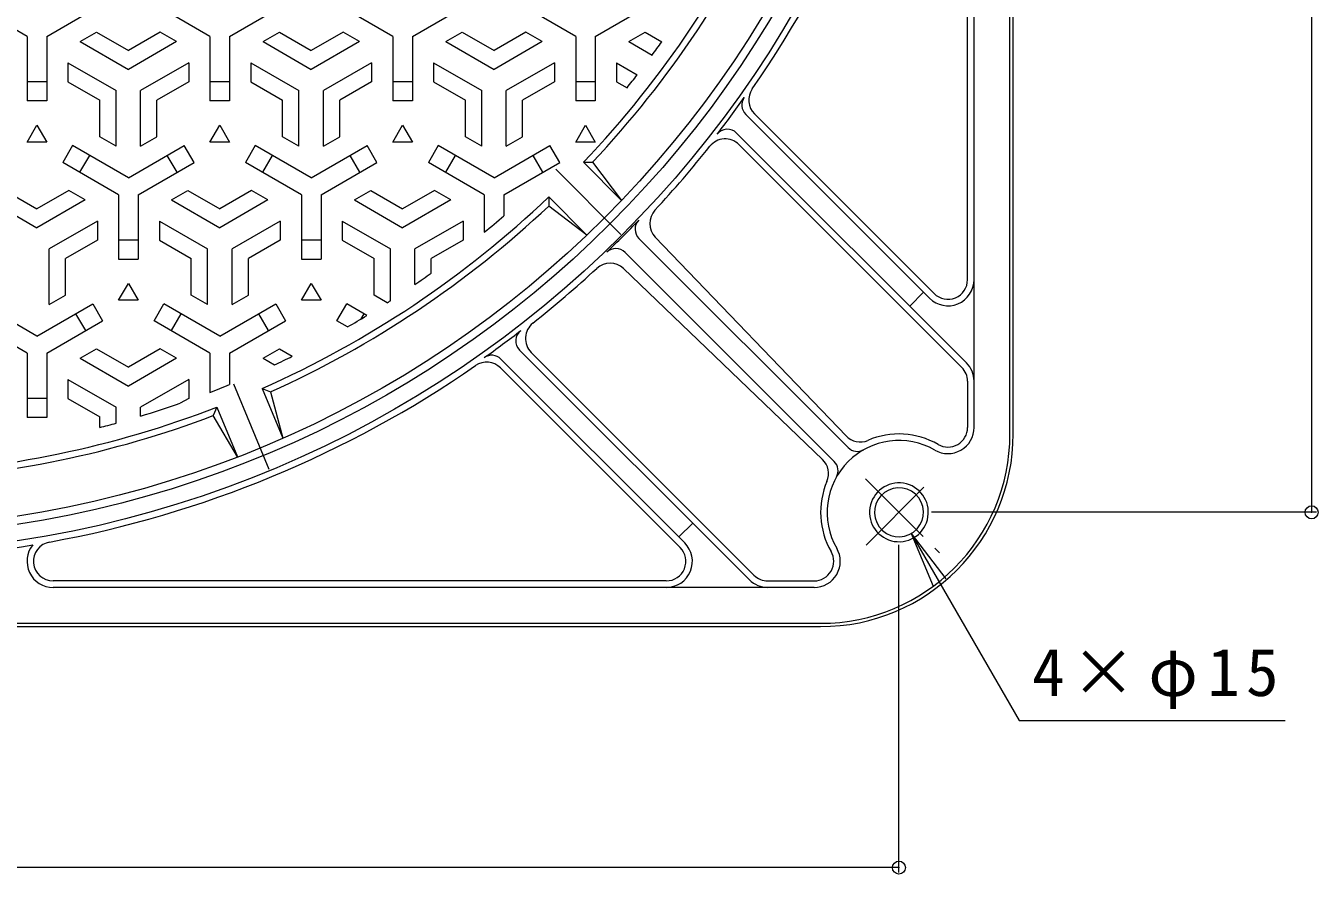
# Model space of a CAD drawing. Units: millimetres, scale not verified. Extents: x -836 to 950, y -677 to 691.
# Drawn here: x -390.2 to 5.5, y -120.4 to 139.4 of the extents above; entities that cross this region are included whole.
import ezdxf

# ---------------------------------------------------------------- set-up
doc = ezdxf.new("R2010")
doc.units = ezdxf.units.MM
doc.header["$LTSCALE"] = 5
doc.header["$PDMODE"] = 32
doc.header["$PDSIZE"] = 4
doc.linetypes.add('CHAIN1', pattern=[8, 5, -1, 1, -1])
doc.linetypes.add('CHAIN2', pattern=[12, 9, -1, 1, -1])
for name, color, linetype, lineweight in [('0-1_躯体', 2, 'Continuous', 9), ('0-2_仕上', 3, 'Continuous', 18), ('0-4_その他', 7, 'Continuous', 9)]:
    doc.layers.add(name, color=color, linetype=linetype, lineweight=lineweight)
doc.styles.add('ＭＳ ゴシック', font='')
doc.styles.get('ＭＳ ゴシック').set_extended_font_data('MS Gothic')

msp = doc.modelspace()

# ---------------------------------------------------------------- linework, layer by layer
at = {"layer": '0-1_躯体'}
for p, q in [((-88.843, 14.396), (-88.843, 606.396)), ((-87.843, 14.396), (-87.843, 606.396)), ((-101.843, 61.663), (-101.843, 249.443)), ((-99.843, 16.377), (-99.843, 249.443)), ((-169.787, 112.293), (-113.5, 56.006)), ((-112.085, 57.42), (-167.077, 112.412)), ((-172.549, 106.57), (-102.186, 36.207)), ((-103.6, 34.793), (-171.838, 103.031)), ((-138.428, 10.223), (-202.478, 74.274)), ((-197.489, 74.729), (-139.039, 13.796)), ((-142.67, 5.981), (-206.72, 70.031)), ((-207.176, 65.042), (-146.243, 6.592)), ((-119.528, 53.549), (-115.285, 57.792)), ((-239.017, 40.102), (-168.654, -30.261)), ((-244.74, 37.34), (-188.453, -18.947)), ((-167.24, -28.847), (-235.477, 39.391)), ((-189.867, -20.361), (-244.859, 34.63)), ((-101.843, 30.55), (-101.843, 16.377)), ((-185.996, -12.919), (-190.238, -17.162)), ((-194.11, -30.604), (-381.89, -30.604)), ((-162.997, -30.604), (-148.824, -30.604)), ((-148.824, -32.604), (-381.89, -32.604)), ((-738.843, -43.604), (-146.843, -43.604)), ((-738.843, -44.604), (-146.843, -44.604))]:
    msp.add_line(p, q, dxfattribs=at)
at = {"layer": '0-1_躯体', "linetype": 'CHAIN1'}
for p, q in [((-133.12, 0.673), (-110.454, -21.993)), ((-132.86, -19.621), (-112.826, 0.413))]:
    msp.add_line(p, q, dxfattribs=at)
at = {"layer": '0-1_躯体'}
for radius in [332.5, 327.5]:
    msp.add_circle((-442.843, 310.396), radius, dxfattribs=at)
for centre, radius, start, end in [((-442.843, 310.396), 334.5, 325.32014, 349.68794), ((-162.835, 116.655), 6, 145.31993, 225.00067), ((-442.843, 310.396), 334, 322.30891, 324.70869), ((-166.959, 115.122), 4, 144.70866, 225), ((-175.377, 103.741), 4, 45, 142.30852), ((-176.08, 98.788), 6, 45.00067, 141.57649), ((-442.843, 310.396), 334.5, 317.16255, 321.57695), ((-442.843, 310.396), 333, 313.8098, 316.1902), ((-199.649, 77.102), 4, 136.19043, 225), ((-193.159, 78.883), 6, 137.1624, 223.80888), ((-209.549, 67.203), 4, 45, 133.80957), ((-442.843, 310.396), 334.5, 308.42305, 312.83745), ((-211.33, 60.712), 6, 46.19112, 132.83754), ((-107.843, 61.663), 8, 225, 0), ((-107.843, 61.663), 6, 225.00067, 0), ((-231.235, 43.634), 6, 128.42351, 224.99933), ((-442.843, 310.396), 334, 305.29131, 307.69109), ((-236.188, 42.93), 4, 127.69148, 225), ((-249.102, 30.388), 6, 44.99933, 124.68007), ((-247.569, 34.512), 4, 45, 125.29134), ((-107.843, 30.55), 8, 0, 45), ((-442.843, 310.396), 334.5, 280.31206, 304.67986), ((-107.843, 30.55), 6, 0, 44.99933), ((-107.843, 16.377), 8, 239.99966, 0), ((-107.843, 16.377), 6, 239.99995, 0), ((-146.843, 14.396), 58, 270, 0), ((-146.843, 14.396), 59, 270, 0), ((-122.843, -9.604), 22, 60, 210), ((-134.709, 17.949), 6, 223.8082, 293.29924), ((-122.843, -9.604), 24, 59.99989, 113.29945), ((-135.599, 13.052), 4, 225, 299.38203), ((-150.396, 2.262), 6, 336.70039, 46.1918), ((-145.498, 3.152), 4, 330.61859, 45), ((-122.843, -9.604), 24, 156.70044, 210.00012), ((-122.843, -9.604), 9, 80.92262, 80.92261), ((-122.843, -9.604), 7.5, 36.29878, 36.29869), ((-442.843, 310.396), 334.5, 260.5863, 279.4137), ((-381.89, -24.604), 8, 141.27473, 270), ((-381.89, -24.604), 6, 100.31183, 270), ((-194.11, -24.604), 8, 270, 45), ((-194.11, -24.604), 6, 270, 44.99933), ((-148.824, -24.604), 8, 270, 30.00034), ((-148.824, -24.604), 6, 270, 30.00005), ((-162.997, -24.604), 8, 225, 270), ((-162.997, -24.604), 6, 225.00067, 270)]:
    msp.add_arc(centre, radius, start, end, dxfattribs=at)
at = {"layer": '0-2_仕上'}
for p, q in [((-389.843, 136.167), (-406.962, 146.051)), ((-383.843, 136.167), (-366.723, 146.051)), ((-333.843, 136.167), (-350.962, 146.051)), ((-327.843, 136.167), (-310.723, 146.051)), ((-277.843, 136.167), (-294.962, 146.051)), ((-271.843, 136.167), (-254.723, 146.051)), ((-221.843, 136.167), (-238.962, 146.051)), ((-215.843, 136.167), (-198.723, 146.051)), ((-389.843, 136.167), (-389.843, 116.399)), ((-383.843, 136.167), (-383.843, 116.399)), ((-373.593, 134.579), (-368.593, 137.466)), ((-373.593, 134.579), (-358.843, 126.063)), ((-368.593, 137.466), (-358.843, 131.837)), ((-349.091, 137.467), (-358.843, 131.837)), ((-344.091, 134.581), (-358.843, 126.063)), ((-344.091, 134.581), (-349.091, 137.467)), ((-333.843, 136.167), (-333.843, 116.399)), ((-327.843, 136.167), (-327.843, 116.399)), ((-317.593, 134.579), (-312.593, 137.466)), ((-317.593, 134.579), (-302.843, 126.063)), ((-312.593, 137.466), (-302.843, 131.837)), ((-293.091, 137.467), (-302.843, 131.837)), ((-288.091, 134.581), (-302.843, 126.063)), ((-288.091, 134.581), (-293.091, 137.467)), ((-277.843, 136.167), (-277.843, 116.399)), ((-271.843, 136.167), (-271.843, 116.399)), ((-261.593, 134.579), (-256.593, 137.466)), ((-261.593, 134.579), (-246.843, 126.063)), ((-256.593, 137.466), (-246.843, 131.837)), ((-237.091, 137.467), (-246.843, 131.837)), ((-232.091, 134.581), (-246.843, 126.063)), ((-232.091, 134.581), (-237.091, 137.467)), ((-221.843, 136.167), (-221.843, 116.399)), ((-215.843, 136.167), (-215.843, 116.399)), ((-205.593, 134.579), (-200.593, 137.466)), ((-205.593, 134.579), (-198.442, 130.451)), ((-200.593, 137.466), (-195.495, 134.523)), ((-377.343, 128.084), (-377.343, 122.311)), ((-377.343, 128.084), (-362.593, 119.568)), ((-340.343, 128.084), (-355.093, 119.568)), ((-340.343, 128.084), (-340.343, 122.311)), ((-321.343, 128.084), (-321.343, 122.311)), ((-321.343, 128.084), (-306.593, 119.568)), ((-284.343, 128.084), (-299.093, 119.568)), ((-284.343, 128.084), (-284.343, 122.311)), ((-265.343, 128.084), (-265.343, 122.311)), ((-265.343, 128.084), (-250.593, 119.568)), ((-228.343, 128.084), (-243.093, 119.568)), ((-228.343, 128.084), (-228.343, 122.311)), ((-209.343, 128.084), (-209.343, 122.311)), ((-209.343, 128.084), (-202.998, 124.421)), ((-389.843, 122.399), (-383.843, 122.399)), ((-377.343, 122.311), (-367.593, 116.681)), ((-362.593, 102.534), (-362.593, 119.568)), ((-355.093, 102.534), (-355.093, 119.568)), ((-340.343, 122.311), (-350.093, 116.681)), ((-333.843, 122.399), (-327.843, 122.399)), ((-321.343, 122.311), (-311.593, 116.681)), ((-306.593, 102.534), (-306.593, 119.568)), ((-299.093, 102.534), (-299.093, 119.568)), ((-284.343, 122.311), (-294.093, 116.681)), ((-277.843, 122.399), (-271.843, 122.399)), ((-265.343, 122.311), (-255.593, 116.681)), ((-250.593, 102.534), (-250.593, 119.568)), ((-243.093, 102.534), (-243.093, 119.568)), ((-228.343, 122.311), (-238.093, 116.681)), ((-221.843, 122.399), (-215.843, 122.399)), ((-209.343, 122.311), (-206.127, 120.454)), ((-383.843, 116.399), (-389.843, 116.399)), ((-350.093, 105.421), (-350.093, 116.681)), ((-327.843, 116.399), (-333.843, 116.399)), ((-294.093, 105.421), (-294.093, 116.681)), ((-271.843, 116.399), (-277.843, 116.399)), ((-238.093, 105.421), (-238.093, 116.681)), ((-215.843, 116.399), (-221.843, 116.399)), ((-221.843, 103.833), (-218.843, 109.029)), ((-218.843, 109.029), (-215.843, 103.833)), ((-355.093, 102.534), (-350.093, 105.421)), ((-299.093, 102.534), (-294.093, 105.421)), ((-243.093, 102.534), (-238.093, 105.421)), ((-215.843, 103.833), (-221.843, 103.833)), ((-375.962, 102.747), (-378.962, 97.551)), ((-358.843, 92.863), (-375.962, 102.747)), ((-370.766, 99.747), (-373.766, 94.551)), ((-358.843, 92.863), (-341.723, 102.747)), ((-343.919, 94.551), (-346.919, 99.747)), ((-338.723, 97.551), (-341.723, 102.747)), ((-319.962, 102.747), (-322.962, 97.551)), ((-302.843, 92.863), (-319.962, 102.747)), ((-314.766, 99.747), (-317.766, 94.551)), ((-302.843, 92.863), (-285.723, 102.747)), ((-287.919, 94.551), (-290.919, 99.747)), ((-282.723, 97.551), (-285.723, 102.747)), ((-263.962, 102.747), (-266.962, 97.551)), ((-246.843, 92.863), (-263.962, 102.747)), ((-258.766, 99.747), (-261.766, 94.551)), ((-246.843, 92.863), (-229.723, 102.747)), ((-231.919, 94.551), (-234.919, 99.747)), ((-226.723, 97.551), (-229.723, 102.747)), ((-361.843, 87.667), (-378.962, 97.551)), ((-355.843, 87.667), (-338.723, 97.551)), ((-305.843, 87.667), (-322.962, 97.551)), ((-299.843, 87.667), (-282.723, 97.551)), ((-249.843, 87.667), (-266.962, 97.551)), ((-243.843, 87.667), (-226.723, 97.551)), ((-219.462, 97.622), (-216.672, 97.66)), ((-396.593, 88.966), (-386.843, 83.337)), ((-377.091, 88.967), (-386.843, 83.337)), ((-372.091, 86.081), (-377.091, 88.967)), ((-361.843, 87.667), (-361.843, 67.899)), ((-355.843, 87.667), (-355.843, 67.899)), ((-345.593, 86.079), (-340.593, 88.966)), ((-340.593, 88.966), (-330.843, 83.337)), ((-321.091, 88.967), (-330.843, 83.337)), ((-316.091, 86.081), (-321.091, 88.967)), ((-305.843, 87.667), (-305.843, 67.899)), ((-299.843, 87.667), (-299.843, 67.899)), ((-289.593, 86.079), (-284.593, 88.966)), ((-284.593, 88.966), (-274.843, 83.337)), ((-265.091, 88.967), (-274.843, 83.337)), ((-260.091, 86.081), (-265.091, 88.967)), ((-249.843, 87.667), (-249.843, 76.167)), ((-243.843, 87.667), (-243.843, 81.243)), ((-401.593, 86.079), (-386.843, 77.563)), ((-372.091, 86.081), (-386.843, 77.563)), ((-345.593, 86.079), (-330.843, 77.563)), ((-316.091, 86.081), (-330.843, 77.563)), ((-289.593, 86.079), (-274.843, 77.563)), ((-260.091, 86.081), (-274.843, 77.563)), ((-230.068, 87.015), (-230.107, 84.225)), ((-368.343, 79.584), (-383.093, 71.068)), ((-368.343, 79.584), (-368.343, 73.811)), ((-349.343, 79.584), (-349.343, 73.811)), ((-349.343, 79.584), (-334.593, 71.068)), ((-312.343, 79.584), (-327.093, 71.068)), ((-312.343, 79.584), (-312.343, 73.811)), ((-293.343, 79.584), (-293.343, 73.811)), ((-293.343, 79.584), (-278.593, 71.068)), ((-256.343, 79.584), (-271.093, 71.068)), ((-256.343, 79.584), (-256.343, 73.811)), ((-368.343, 73.811), (-378.093, 68.181)), ((-361.843, 73.899), (-355.843, 73.899)), ((-349.343, 73.811), (-339.593, 68.181)), ((-312.343, 73.811), (-322.093, 68.181)), ((-305.843, 73.899), (-299.843, 73.899)), ((-293.343, 73.811), (-283.593, 68.181)), ((-256.343, 73.811), (-266.093, 68.181)), ((-383.093, 54.034), (-383.093, 71.068)), ((-378.093, 56.921), (-378.093, 68.181)), ((-361.843, 67.899), (-355.843, 67.899)), ((-334.593, 54.034), (-334.593, 71.068)), ((-327.093, 54.034), (-327.093, 71.068)), ((-322.093, 56.921), (-322.093, 68.181)), ((-305.843, 67.899), (-299.843, 67.899)), ((-283.593, 56.921), (-283.593, 68.181)), ((-278.593, 55.182), (-278.593, 71.068)), ((-271.093, 60.168), (-271.093, 71.068)), ((-266.093, 63.675), (-266.093, 68.181)), ((-383.093, 54.034), (-378.093, 56.921)), ((-327.093, 54.034), (-322.093, 56.921)), ((-279.536, 54.578), (-283.593, 56.921)), ((-386.843, 44.363), (-403.962, 54.247)), ((-386.843, 44.363), (-369.723, 54.247)), ((-369.723, 54.247), (-366.723, 49.051)), ((-350.962, 49.051), (-347.962, 54.247)), ((-330.843, 44.363), (-347.962, 54.247)), ((-330.843, 44.363), (-313.723, 54.247)), ((-313.723, 54.247), (-310.723, 49.051)), ((-294.962, 49.051), (-291.962, 54.247)), ((-285.797, 50.687), (-291.962, 54.247)), ((-389.843, 39.167), (-406.962, 49.051)), ((-383.843, 39.167), (-366.723, 49.051)), ((-371.919, 46.051), (-374.919, 51.247)), ((-333.843, 39.167), (-350.962, 49.051)), ((-342.766, 51.247), (-345.766, 46.051)), ((-327.843, 39.167), (-310.723, 49.051)), ((-315.919, 46.051), (-318.919, 51.247)), ((-291.735, 47.188), (-294.962, 49.051)), ((-286.766, 51.247), (-287.774, 49.502)), ((-373.593, 37.579), (-368.593, 40.466)), ((-368.593, 40.466), (-358.843, 34.837)), ((-349.091, 40.467), (-358.843, 34.837)), ((-344.091, 37.581), (-349.091, 40.467)), ((-317.593, 37.579), (-312.593, 40.466)), ((-312.593, 40.466), (-308.636, 38.182)), ((-389.843, 39.167), (-389.843, 19.399)), ((-383.843, 39.167), (-383.843, 19.399)), ((-373.593, 37.579), (-358.843, 29.063)), ((-344.091, 37.581), (-358.843, 29.063)), ((-333.843, 39.167), (-333.843, 27.145)), ((-327.843, 39.167), (-327.843, 29.528)), ((-317.593, 37.579), (-314.093, 35.559)), ((-377.343, 31.084), (-377.343, 25.311)), ((-377.343, 31.084), (-362.593, 22.568)), ((-340.343, 31.084), (-355.093, 22.568)), ((-340.343, 31.084), (-340.343, 25.311)), ((-317.891, 28.334), (-315.298, 27.302)), ((-389.843, 25.399), (-383.843, 25.399)), ((-377.343, 25.311), (-367.593, 19.681)), ((-340.343, 25.311), (-342.944, 23.809)), ((-362.593, 17.698), (-362.593, 22.568)), ((-355.093, 19.859), (-355.093, 22.568)), ((-331.749, 22.594), (-332.852, 20.031)), ((-383.843, 19.399), (-389.843, 19.399)), ((-367.593, 16.373), (-367.593, 19.681))]:
    msp.add_line(p, q, dxfattribs=at)
at = {"layer": '0-2_仕上', "color": 7, "linetype": 'CHAIN2', "lineweight": 9}
for p, q in [((-207.995, 75.549), (-227.975, 95.529)), ((-315.744, 3.553), (-326.557, 29.658))]:
    msp.add_line(p, q, dxfattribs=at)
at = {"layer": '0-2_仕上', "lineweight": 9}
for p, q in [((-219.462, 97.622), (-207.791, 85.951)), ((-216.672, 97.66), (-207.791, 85.951)), ((-317.891, 28.334), (-311.575, 13.086)), ((-315.298, 27.302), (-311.575, 13.086))]:
    msp.add_line(p, q, dxfattribs=at)
at = {"layer": '0-2_仕上'}
for points in [[(-362.593, 102.534), (-367.593, 105.421), (-367.593, 116.681)], [(-306.593, 102.534), (-311.593, 105.421), (-311.593, 116.681)], [(-250.593, 102.534), (-255.593, 105.421), (-255.593, 116.681)], [(-334.593, 54.034), (-339.593, 56.921), (-339.593, 68.181)]]:
    msp.add_lwpolyline(points, dxfattribs=at)
for points in [[(-389.843, 103.833), (-386.843, 109.029), (-383.843, 103.833)], [(-333.843, 103.833), (-330.843, 109.029), (-327.843, 103.833)], [(-277.843, 103.833), (-274.843, 109.029), (-271.843, 103.833)], [(-361.843, 55.333), (-358.843, 60.529), (-355.843, 55.333)], [(-305.843, 55.333), (-302.843, 60.529), (-299.843, 55.333)]]:
    msp.add_lwpolyline(points, close=True, dxfattribs=at)
at = {"layer": '0-2_仕上', "lineweight": 9}
for points in [[(-230.068, 87.015), (-218.398, 75.345), (-230.107, 84.225)], [(-331.749, 22.594), (-325.433, 7.345), (-332.852, 20.031)]]:
    msp.add_lwpolyline(points, dxfattribs=at)
at = {"layer": '0-2_仕上'}
msp.add_circle((-442.843, 310.396), 325, dxfattribs=at)
at = {"layer": '0-2_仕上', "lineweight": 9}
for radius, start, end in [(308.5, 316.39307, 336.10693), (310.5, 316.75328, 335.74672), (308.5, 293.89307, 313.60693), (310.5, 294.25328, 313.24672), (308.5, 272.32218, 291.10693), (310.5, 272.67662, 290.74672)]:
    msp.add_arc((-442.843, 310.396), radius, start, end, dxfattribs=at)
at = {"layer": '0-2_仕上'}
for start, end in [(323.63679, 324.58573), (321.25617, 322.21001), (309.48783, 310.97151), (304.46466, 305.61757), (302.553, 302.76442), (299.86004, 301.16135), (295.10107, 296.24409), (291.04759, 292.26635), (286.80569, 289.21758), (284.35569, 285.3322)]:
    msp.add_arc((-442.843, 310.396), 303.5, start, end, dxfattribs=at)
at = {"layer": '0-4_その他'}
for p, q in [((3.539, 630.396), (3.539, -9.604)), ((5.039, -9.604), (-112.843, -9.604)), ((-122.843, -119.941), (-122.843, -19.604)), ((-119.093, -16.099), (-86.033, -73.36)), ((-119.093, -16.099), (-112.396, -32.267)), ((-119.093, -16.099), (-108.44, -29.982)), ((-86.033, -73.36), (-4.558, -73.36)), ((-122.843, -118.441), (-762.843, -118.441))]:
    msp.add_line(p, q, dxfattribs=at)
for p in [(3.539, -9.604), (-122.843, -118.441)]:
    msp.add_point(p, dxfattribs=at)

# ---------------------------------------------------------------- texts
at = {"layer": '0-4_その他', "color": 2, "insert": (-82.058, -69.86), "char_height": 14.66, "attachment_point": 7, "style": 'ＭＳ ゴシック'}
msp.add_mtext('\\T1.19;4×φ15', dxfattribs=at)

doc.saveas('drawing.dxf')
